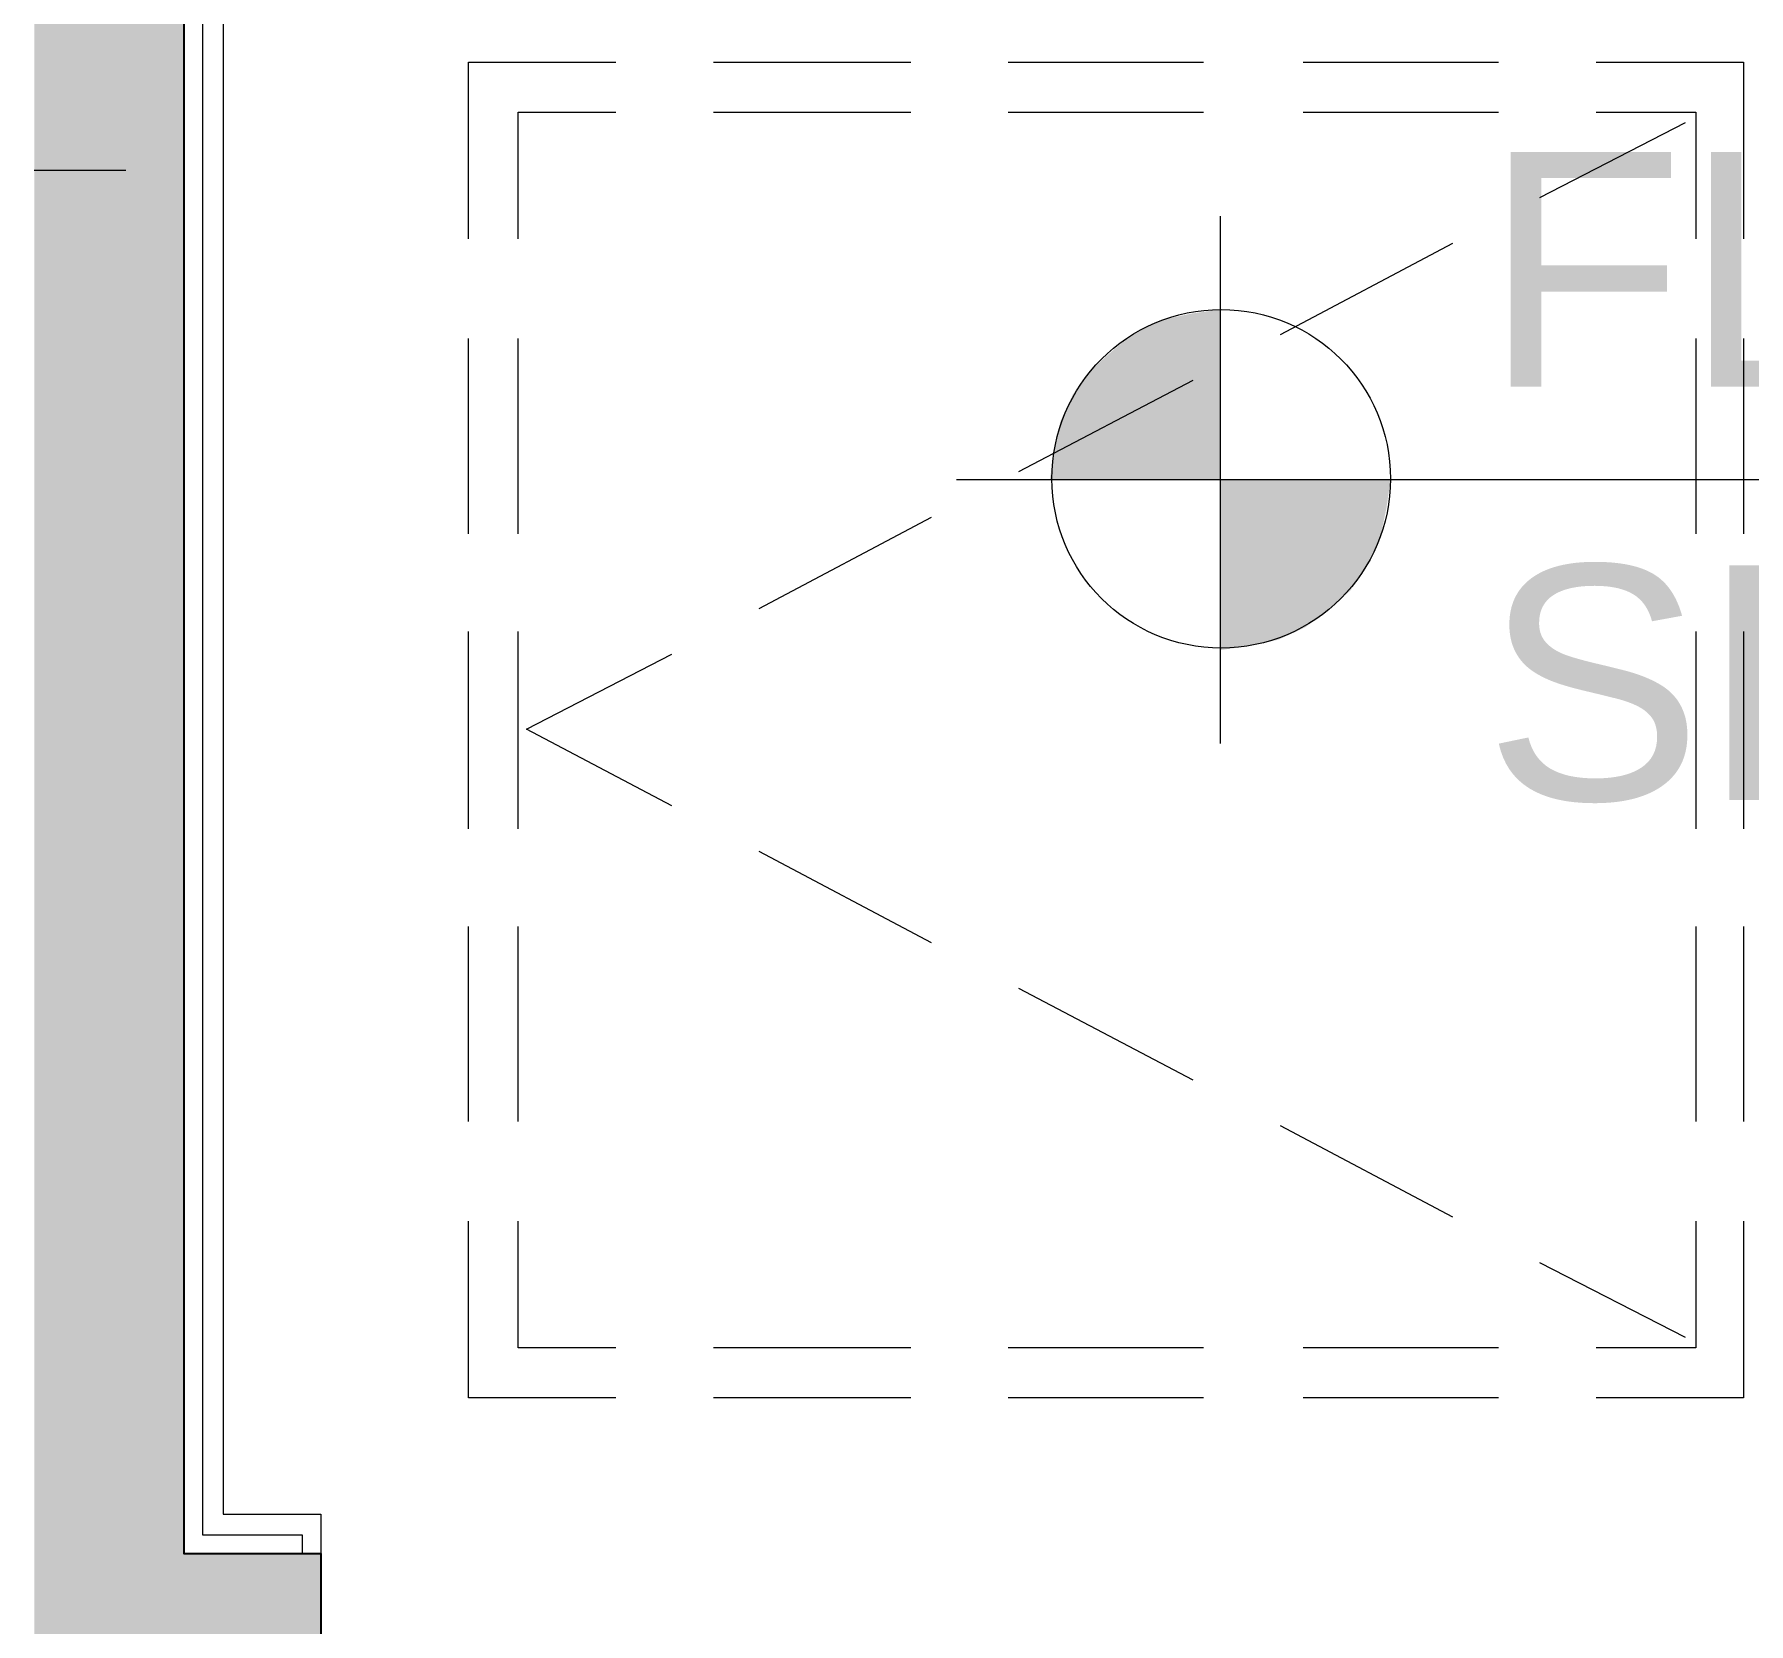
# Model space of a CAD drawing. Header units: millimetres. Extents: x 906 to 41302, y 848 to 28850.
# Drawn here: x 26729 to 27603, y 17521 to 18331 of the extents above; entities that cross this region are included whole.
import ezdxf

# ---------------------------------------------------------------- set-up
doc = ezdxf.new("R2010")
doc.units = ezdxf.units.MM
for name, color, linetype in [('PDF_A-ANNO-PONT', 7, 'Continuous'), ('PDF_X-단위세대$및$주동평면도$A-FLOR-EQPM', 7, 'Continuous'), ('PDF_X-단위세대$및$주동평면도$A-ST-AXIS-CEN', 7, 'Continuous'), ('PDF_X-단위세대$및$주동평면도$A-ST-CONC', 7, 'Continuous'), ('PDF_X-단위세대$및$주동평면도$A-WALL-DRY', 7, 'Continuous'), ('PDF_문자', 7, 'Continuous')]:
    doc.layers.add(name, color=color, linetype=linetype)
doc.layers.add('PDF_X-단위세대$및$주동평면도$S-ST-CONC-PAT1', color=7, linetype='Continuous', true_color=0xb7b7b7)
doc.styles.add('PDF Arial', font='arial.ttf')

msp = doc.modelspace()

# ---------------------------------------------------------------- linework, layer by layer
at = {"layer": 'PDF_A-ANNO-PONT', "lineweight": 13}
for points in [[(27333.59, 18238.27), (27333.59, 17969.45)], [(28062.78, 18103.86), (27199.18, 18103.86)]]:
    msp.add_lwpolyline(points, dxfattribs=at)
msp.add_circle((27334.12, 18104.39), 86.25, dxfattribs=at)
at = {"layer": 'PDF_A-ANNO-PONT', "transparency": 33554559}
for points in [[(27333.59, 18190.64), (27333.59, 18188.53), (27318.78, 18188.53)], [(27303.96, 18185.35), (27333.59, 18179), (27290.2, 18179)], [(27318.78, 18188.53), (27333.59, 18185.35), (27303.96, 18185.35)], [(27333.59, 18185.35), (27303.96, 18185.35), (27333.59, 18179)], [(27333.59, 18188.53), (27318.78, 18188.53), (27333.59, 18185.35)], [(27290.2, 18179), (27333.59, 18169.48), (27278.56, 18169.48)], [(27333.59, 18179), (27290.2, 18179), (27333.59, 18169.48)], [(27278.56, 18169.48), (27333.59, 18158.89), (27266.92, 18158.89)], [(27333.59, 18169.48), (27278.56, 18169.48), (27333.59, 18158.89)], [(27266.92, 18158.89), (27333.59, 18147.25), (27258.45, 18147.25)], [(27333.59, 18158.89), (27266.92, 18158.89), (27333.59, 18147.25)], [(27258.45, 18147.25), (27333.59, 18133.49), (27252.1, 18133.49)], [(27333.59, 18147.25), (27258.45, 18147.25), (27333.59, 18133.49)], [(27252.1, 18133.49), (27333.59, 18118.68), (27248.93, 18118.68)], [(27333.59, 18133.49), (27252.1, 18133.49), (27333.59, 18118.68)], [(27248.93, 18118.68), (27333.59, 18103.86), (27246.81, 18103.86)], [(27333.59, 18118.68), (27248.93, 18118.68), (27333.59, 18103.86)], [(27420.38, 18103.86), (27333.59, 18103.86), (27418.26, 18089.04)], [(27333.59, 18103.86), (27418.26, 18089.04), (27333.59, 18089.04)], [(27418.26, 18089.04), (27333.59, 18089.04), (27415.08, 18074.23)], [(27333.59, 18089.04), (27415.08, 18074.23), (27333.59, 18074.23)], [(27415.08, 18074.23), (27333.59, 18074.23), (27408.73, 18060.47)], [(27333.59, 18074.23), (27408.73, 18060.47), (27333.59, 18060.47)], [(27408.73, 18060.47), (27333.59, 18060.47), (27400.27, 18047.77)], [(27333.59, 18060.47), (27400.27, 18047.77), (27333.59, 18047.77)], [(27400.27, 18047.77), (27333.59, 18047.77), (27388.63, 18037.19)], [(27333.59, 18047.77), (27388.63, 18037.19), (27333.59, 18037.19)], [(27388.63, 18037.19), (27333.59, 18037.19), (27376.98, 18028.72)], [(27333.59, 18037.19), (27376.98, 18028.72), (27333.59, 18028.72)], [(27376.98, 18028.72), (27333.59, 18028.72), (27363.23, 18022.37)], [(27333.59, 18028.72), (27363.23, 18022.37), (27333.59, 18022.37)], [(27333.59, 18022.37), (27333.59, 18019.19), (27348.41, 18019.19)], [(27333.59, 18022.37), (27363.23, 18022.37), (27348.41, 18019.19)], [(27333.59, 18019.19), (27348.41, 18019.19), (27333.59, 18017.08)]]:
    msp.add_solid(points, dxfattribs=at)
at = {"layer": 'PDF_X-단위세대$및$주동평면도$A-FLOR-EQPM', "lineweight": 5}
for points in [[(26950.48, 18226.63), (26950.48, 18316.59), (27025.62, 18316.59)], [(27075.36, 18316.59), (27175.9, 18316.59)], [(27225.64, 18316.59), (27325.13, 18316.59)], [(27375.93, 18316.59), (27475.41, 18316.59)], [(27525.15, 18316.59), (27600.29, 18316.59), (27600.29, 18226.63)], [(26975.88, 18226.63), (26975.88, 18291.19), (27025.62, 18291.19)], [(27075.36, 18291.19), (27175.9, 18291.19)], [(27225.64, 18291.19), (27325.13, 18291.19)], [(27375.93, 18291.19), (27475.41, 18291.19)], [(27496.58, 18247.79), (27570.66, 18285.89)], [(27525.15, 18291.19), (27575.95, 18291.19), (27575.95, 18226.63)], [(27364.28, 18177.94), (27452.13, 18224.51)], [(26950.48, 18076.34), (26950.48, 18175.83)], [(26975.88, 18076.34), (26975.88, 18175.83)], [(27575.95, 18175.83), (27575.95, 18076.34)], [(27600.29, 18175.83), (27600.29, 18076.34)], [(27230.93, 18108.09), (27319.83, 18154.66)], [(27098.64, 18038.24), (27186.48, 18084.81)], [(26950.48, 17926.06), (26950.48, 18026.6)], [(26975.88, 17926.06), (26975.88, 18026.6)], [(27575.95, 18026.6), (27575.95, 17926.06)], [(27600.29, 18026.6), (27600.29, 17926.06)], [(27054.19, 17937.7), (26980.11, 17976.86), (27054.19, 18014.96)], [(27186.48, 17867.85), (27098.64, 17914.42)], [(26950.48, 17776.84), (26950.48, 17876.32)], [(26975.88, 17776.84), (26975.88, 17876.32)], [(27575.95, 17876.32), (27575.95, 17776.84)], [(27600.29, 17876.32), (27600.29, 17776.84)], [(27319.83, 17798), (27230.93, 17844.57)], [(27452.13, 17728.15), (27364.28, 17774.72)], [(27025.62, 17636.08), (26950.48, 17636.08), (26950.48, 17726.04)], [(27025.62, 17661.48), (26975.88, 17661.48), (26975.88, 17726.04)], [(27600.29, 17726.04), (27600.29, 17636.08), (27525.15, 17636.08)], [(27575.95, 17726.04), (27575.95, 17661.48), (27525.15, 17661.48)], [(27570.66, 17666.77), (27496.58, 17704.87)], [(27175.9, 17661.48), (27075.36, 17661.48)], [(27325.13, 17661.48), (27225.64, 17661.48)], [(27475.41, 17661.48), (27375.93, 17661.48)], [(27175.9, 17636.08), (27075.36, 17636.08)], [(27325.13, 17636.08), (27225.64, 17636.08)], [(27475.41, 17636.08), (27375.93, 17636.08)]]:
    msp.add_lwpolyline(points, dxfattribs=at)
at = {"layer": 'PDF_X-단위세대$및$주동평면도$A-ST-AXIS-CEN', "lineweight": 5}
msp.add_lwpolyline([(26729.28, 18261.55), (26775.85, 18261.55)], dxfattribs=at)
at = {"layer": 'PDF_X-단위세대$및$주동평면도$A-ST-CONC', "lineweight": 25}
msp.add_lwpolyline([(26729.28, 19226.75), (27215.06, 19226.75), (27215.06, 18975.93), (26805.48, 18975.93), (26805.48, 17556.7), (26875.33, 17556.7), (26875.33, 17426.53), (26729.28, 17426.53)], dxfattribs=at)
at = {"layer": 'PDF_X-단위세대$및$주동평면도$A-WALL-DRY', "lineweight": 13}
for points in [[(27205.53, 18975.93), (27205.53, 18936.77), (26815.01, 18936.77), (26815.01, 17566.23), (26865.81, 17566.23), (26865.81, 17556.7)], [(27215.06, 18975.93), (27215.06, 18926.19), (26825.59, 18926.19), (26825.59, 17576.81), (26875.33, 17576.81), (26875.33, 17556.7)]]:
    msp.add_lwpolyline(points, dxfattribs=at)
at = {"layer": 'PDF_X-단위세대$및$주동평면도$S-ST-CONC-PAT1', "transparency": 33554559}
for points in [[(26805.48, 18975.93), (26805.48, 17556.7), (26729.28, 18146.19)], [(26729.28, 18975.93), (26729.28, 18146.19), (26805.48, 18975.93)], [(26805.48, 17556.7), (26729.28, 18146.19), (26729.28, 17556.7)], [(26875.33, 17556.7), (26875.33, 17426.53), (26729.28, 17461.45)], [(26729.28, 17556.7), (26729.28, 17461.45), (26875.33, 17556.7)]]:
    msp.add_solid(points, dxfattribs=at)

# ---------------------------------------------------------------- texts
at = {"layer": 'PDF_문자', "char_height": 119.506, "attachment_point": 7, "style": 'PDF Arial'}
for s, insert in [('FL+60', (27468, 18149.68)), ('SL±0', (27468, 17939.07))]:
    msp.add_mtext(s, dxfattribs=dict(at, insert=insert))

doc.saveas('drawing.dxf')
